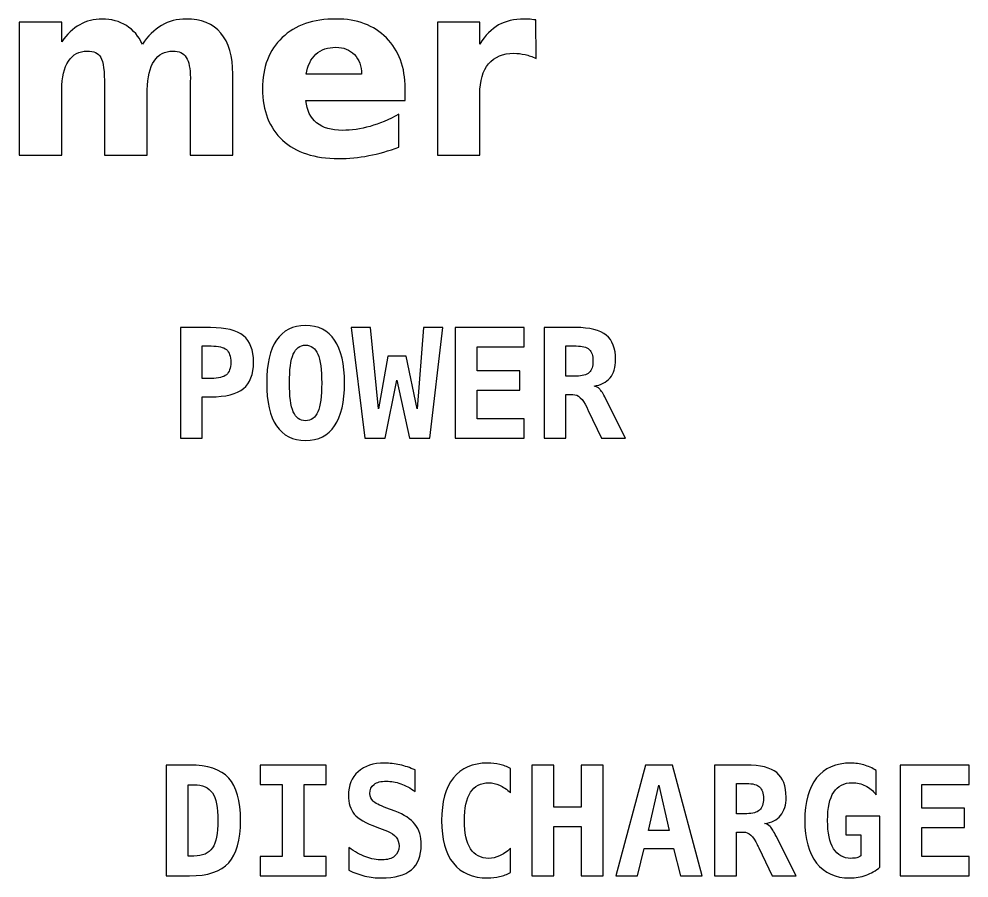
# Model space of a CAD drawing. Header units: centimetres. Extents: x -11.39 to -9.19, y -15.52 to -14.23.
# Drawn here: x -10.004 to -9.452, y -14.756 to -14.258 of the extents above; entities that cross this region are included whole.
import ezdxf

# ---------------------------------------------------------------- set-up
doc = ezdxf.new("R2010")
doc.units = ezdxf.units.CM
doc.header["$MEASUREMENT"] = 0
doc.layers.add('Layer 1', color=7, linetype='Continuous')

msp = doc.modelspace()

# ---------------------------------------------------------------- linework, layer by layer
at = {"layer": 'Layer 1', "color": 250}
for points, knots in [([(-9.93233, -14.27237), (-9.9292, -14.2676), (-9.92551, -14.26395), (-9.9212, -14.26146), (-9.9212, -14.26146), (-9.9169, -14.25894), (-9.9122, -14.2577), (-9.90705, -14.2577), (-9.90705, -14.2577), (-9.89818, -14.2577), (-9.89143, -14.26043), (-9.8868, -14.26591), (-9.8868, -14.26591), (-9.88216, -14.27136), (-9.87983, -14.27931), (-9.87983, -14.28973), (-9.87983, -14.28973), (-9.87983, -14.28973), (-9.87983, -14.33672), (-9.87983, -14.33672), (-9.87983, -14.33672), (-9.87983, -14.33672), (-9.90465, -14.33672), (-9.90465, -14.33672), (-9.90465, -14.33672), (-9.90465, -14.33672), (-9.90465, -14.29648), (-9.90465, -14.29648), (-9.90465, -14.29648), (-9.9046, -14.29589), (-9.90458, -14.29528), (-9.90455, -14.29462), (-9.90455, -14.29462), (-9.90453, -14.29399), (-9.90451, -14.29307), (-9.90451, -14.29187), (-9.90451, -14.29187), (-9.90451, -14.28641), (-9.9053, -14.28244), (-9.90693, -14.27999), (-9.90693, -14.27999), (-9.90853, -14.27752), (-9.91111, -14.2763), (-9.91469, -14.2763), (-9.91469, -14.2763), (-9.91939, -14.2763), (-9.92299, -14.27823), (-9.92555, -14.28209), (-9.92555, -14.28209), (-9.92809, -14.28594), (-9.92941, -14.29152), (-9.92951, -14.29883), (-9.92951, -14.29883), (-9.92951, -14.29883), (-9.92951, -14.33672), (-9.92951, -14.33672), (-9.92951, -14.33672), (-9.92951, -14.33672), (-9.95432, -14.33672), (-9.95432, -14.33672), (-9.95432, -14.33672), (-9.95432, -14.33672), (-9.95432, -14.29648), (-9.95432, -14.29648), (-9.95432, -14.29648), (-9.95432, -14.28794), (-9.95505, -14.28244), (-9.95653, -14.27999), (-9.95653, -14.27999), (-9.95799, -14.27752), (-9.9606, -14.2763), (-9.96436, -14.2763), (-9.96436, -14.2763), (-9.96911, -14.2763), (-9.97276, -14.27825), (-9.97532, -14.28213), (-9.97532, -14.28213), (-9.97788, -14.28601), (-9.97918, -14.29154), (-9.97918, -14.29876), (-9.97918, -14.29876), (-9.97918, -14.29876), (-9.97918, -14.33672), (-9.97918, -14.33672), (-9.97918, -14.33672), (-9.97918, -14.33672), (-10.00399, -14.33672), (-10.00399, -14.33672), (-10.00399, -14.33672), (-10.00399, -14.33672), (-10.00399, -14.25956), (-10.00399, -14.25956), (-10.00399, -14.25956), (-10.00399, -14.25956), (-9.97918, -14.25956), (-9.97918, -14.25956), (-9.97918, -14.25956), (-9.97918, -14.25956), (-9.97918, -14.27087), (-9.97918, -14.27087), (-9.97918, -14.27087), (-9.97614, -14.26649), (-9.97266, -14.26323), (-9.96873, -14.26101), (-9.96873, -14.26101), (-9.96481, -14.2588), (-9.96048, -14.2577), (-9.95575, -14.2577), (-9.95575, -14.2577), (-9.95044, -14.2577), (-9.94571, -14.25899), (-9.94164, -14.26156), (-9.94164, -14.26156), (-9.93755, -14.26414), (-9.93444, -14.26774), (-9.93233, -14.27237)], [0, 0, 0, 0, 0.034483, 0.034483, 0.034483, 0.034483, 0.068966, 0.068966, 0.068966, 0.068966, 0.103448, 0.103448, 0.103448, 0.103448, 0.137931, 0.137931, 0.137931, 0.137931, 0.172414, 0.172414, 0.172414, 0.172414, 0.206897, 0.206897, 0.206897, 0.206897, 0.241379, 0.241379, 0.241379, 0.241379, 0.275862, 0.275862, 0.275862, 0.275862, 0.310345, 0.310345, 0.310345, 0.310345, 0.344828, 0.344828, 0.344828, 0.344828, 0.37931, 0.37931, 0.37931, 0.37931, 0.413793, 0.413793, 0.413793, 0.413793, 0.448276, 0.448276, 0.448276, 0.448276, 0.482759, 0.482759, 0.482759, 0.482759, 0.517241, 0.517241, 0.517241, 0.517241, 0.551724, 0.551724, 0.551724, 0.551724, 0.586207, 0.586207, 0.586207, 0.586207, 0.62069, 0.62069, 0.62069, 0.62069, 0.655172, 0.655172, 0.655172, 0.655172, 0.689655, 0.689655, 0.689655, 0.689655, 0.724138, 0.724138, 0.724138, 0.724138, 0.758621, 0.758621, 0.758621, 0.758621, 0.793103, 0.793103, 0.793103, 0.793103, 0.827586, 0.827586, 0.827586, 0.827586, 0.862069, 0.862069, 0.862069, 0.862069, 0.896552, 0.896552, 0.896552, 0.896552, 0.931034, 0.931034, 0.931034, 0.931034, 0.965517, 0.965517, 0.965517, 0.965517, 1, 1, 1, 1]), ([(-9.77978, -14.29794), (-9.77978, -14.29794), (-9.77978, -14.30497), (-9.77978, -14.30497), (-9.77978, -14.30497), (-9.77978, -14.30497), (-9.83745, -14.30497), (-9.83745, -14.30497), (-9.83745, -14.30497), (-9.83686, -14.31076), (-9.83477, -14.31508), (-9.83117, -14.31798), (-9.83117, -14.31798), (-9.8276, -14.32087), (-9.82259, -14.32233), (-9.81617, -14.32233), (-9.81617, -14.32233), (-9.81097, -14.32233), (-9.80565, -14.32155), (-9.8002, -14.32002), (-9.8002, -14.32002), (-9.79477, -14.31847), (-9.78917, -14.31614), (-9.78343, -14.31301), (-9.78343, -14.31301), (-9.78343, -14.31301), (-9.78343, -14.33204), (-9.78343, -14.33204), (-9.78343, -14.33204), (-9.78926, -14.33425), (-9.79509, -14.3359), (-9.80093, -14.33703), (-9.80093, -14.33703), (-9.80676, -14.33815), (-9.81259, -14.33872), (-9.81842, -14.33872), (-9.81842, -14.33872), (-9.83239, -14.33872), (-9.84324, -14.33517), (-9.85097, -14.32807), (-9.85097, -14.32807), (-9.85871, -14.32099), (-9.86259, -14.31101), (-9.86259, -14.2982), (-9.86259, -14.2982), (-9.86259, -14.28561), (-9.85878, -14.27574), (-9.85119, -14.26852), (-9.85119, -14.26852), (-9.84359, -14.2613), (-9.83312, -14.2577), (-9.81981, -14.2577), (-9.81981, -14.2577), (-9.80768, -14.2577), (-9.79799, -14.26134), (-9.7907, -14.26866), (-9.7907, -14.26866), (-9.78343, -14.27597), (-9.77978, -14.28573), (-9.77978, -14.29794)], [0, 0, 0, 0, 0.066667, 0.066667, 0.066667, 0.066667, 0.133333, 0.133333, 0.133333, 0.133333, 0.2, 0.2, 0.2, 0.2, 0.266667, 0.266667, 0.266667, 0.266667, 0.333333, 0.333333, 0.333333, 0.333333, 0.4, 0.4, 0.4, 0.4, 0.466667, 0.466667, 0.466667, 0.466667, 0.533333, 0.533333, 0.533333, 0.533333, 0.6, 0.6, 0.6, 0.6, 0.666667, 0.666667, 0.666667, 0.666667, 0.733333, 0.733333, 0.733333, 0.733333, 0.8, 0.8, 0.8, 0.8, 0.866667, 0.866667, 0.866667, 0.866667, 0.933333, 0.933333, 0.933333, 0.933333, 1, 1, 1, 1]), ([(-9.70377, -14.28058), (-9.70593, -14.27957), (-9.70807, -14.27882), (-9.71021, -14.27835), (-9.71021, -14.27835), (-9.71235, -14.27785), (-9.71449, -14.27762), (-9.71666, -14.27762), (-9.71666, -14.27762), (-9.72301, -14.27762), (-9.72788, -14.27964), (-9.73131, -14.28371), (-9.73131, -14.28371), (-9.73472, -14.28778), (-9.73644, -14.29361), (-9.73644, -14.30118), (-9.73644, -14.30118), (-9.73644, -14.30118), (-9.73644, -14.33672), (-9.73644, -14.33672), (-9.73644, -14.33672), (-9.73644, -14.33672), (-9.76111, -14.33672), (-9.76111, -14.33672), (-9.76111, -14.33672), (-9.76111, -14.33672), (-9.76111, -14.25956), (-9.76111, -14.25956), (-9.76111, -14.25956), (-9.76111, -14.25956), (-9.73644, -14.25956), (-9.73644, -14.25956), (-9.73644, -14.25956), (-9.73644, -14.25956), (-9.73644, -14.27223), (-9.73644, -14.27223), (-9.73644, -14.27223), (-9.73326, -14.26718), (-9.72962, -14.26351), (-9.72552, -14.26118), (-9.72552, -14.26118), (-9.72141, -14.25885), (-9.71647, -14.2577), (-9.71073, -14.2577), (-9.71073, -14.2577), (-9.70991, -14.2577), (-9.70901, -14.25772), (-9.70805, -14.25779), (-9.70805, -14.25779), (-9.70709, -14.25786), (-9.70567, -14.25803), (-9.70384, -14.25824), (-9.70384, -14.25824), (-9.70384, -14.25824), (-9.70377, -14.28058), (-9.70377, -14.28058)], [0, 0, 0, 0, 0.071429, 0.071429, 0.071429, 0.071429, 0.142857, 0.142857, 0.142857, 0.142857, 0.214286, 0.214286, 0.214286, 0.214286, 0.285714, 0.285714, 0.285714, 0.285714, 0.357143, 0.357143, 0.357143, 0.357143, 0.428571, 0.428571, 0.428571, 0.428571, 0.5, 0.5, 0.5, 0.5, 0.571429, 0.571429, 0.571429, 0.571429, 0.642857, 0.642857, 0.642857, 0.642857, 0.714286, 0.714286, 0.714286, 0.714286, 0.785714, 0.785714, 0.785714, 0.785714, 0.857143, 0.857143, 0.857143, 0.857143, 0.928571, 0.928571, 0.928571, 0.928571, 1, 1, 1, 1]), ([(-9.80514, -14.28975), (-9.80514, -14.28505), (-9.8065, -14.28129), (-9.80923, -14.27839), (-9.80923, -14.27839), (-9.81198, -14.27553), (-9.81553, -14.27409), (-9.81995, -14.27409), (-9.81995, -14.27409), (-9.82473, -14.27409), (-9.82861, -14.27543), (-9.8316, -14.27814), (-9.8316, -14.27814), (-9.83458, -14.28082), (-9.83644, -14.2847), (-9.83717, -14.28975), (-9.83717, -14.28975), (-9.83717, -14.28975), (-9.80514, -14.28975), (-9.80514, -14.28975)], [0, 0, 0, 0, 0.2, 0.2, 0.2, 0.2, 0.4, 0.4, 0.4, 0.4, 0.6, 0.6, 0.6, 0.6, 0.8, 0.8, 0.8, 0.8, 1, 1, 1, 1]), ([(-9.91026, -14.43681), (-9.91026, -14.43681), (-9.89281, -14.43681), (-9.89281, -14.43681), (-9.89281, -14.43681), (-9.88395, -14.43681), (-9.87757, -14.43838), (-9.87367, -14.44154), (-9.87367, -14.44154), (-9.86978, -14.4447), (-9.86784, -14.44983), (-9.86784, -14.45692), (-9.86784, -14.45692), (-9.86784, -14.464), (-9.86978, -14.46913), (-9.87367, -14.47229), (-9.87367, -14.47229), (-9.87757, -14.47545), (-9.88395, -14.47702), (-9.89281, -14.47702), (-9.89281, -14.47702), (-9.89281, -14.47702), (-9.89756, -14.47702), (-9.89756, -14.47702), (-9.89756, -14.47702), (-9.89756, -14.47702), (-9.89756, -14.5011), (-9.89756, -14.5011), (-9.89756, -14.5011), (-9.89756, -14.5011), (-9.91026, -14.5011), (-9.91026, -14.5011), (-9.91026, -14.5011), (-9.91026, -14.5011), (-9.91026, -14.43681), (-9.91026, -14.43681)], [0, 0, 0, 0, 0.111111, 0.111111, 0.111111, 0.111111, 0.222222, 0.222222, 0.222222, 0.222222, 0.333333, 0.333333, 0.333333, 0.333333, 0.444444, 0.444444, 0.444444, 0.444444, 0.555556, 0.555556, 0.555556, 0.555556, 0.666667, 0.666667, 0.666667, 0.666667, 0.777778, 0.777778, 0.777778, 0.777778, 0.888889, 0.888889, 0.888889, 0.888889, 1, 1, 1, 1]), ([(-9.86018, -14.46901), (-9.86018, -14.45802), (-9.85829, -14.44971), (-9.85448, -14.44409), (-9.85448, -14.44409), (-9.85067, -14.43846), (-9.84506, -14.43565), (-9.83762, -14.43565), (-9.83762, -14.43565), (-9.83015, -14.43565), (-9.82452, -14.43846), (-9.82072, -14.44409), (-9.82072, -14.44409), (-9.81691, -14.44971), (-9.81501, -14.45802), (-9.81501, -14.46901), (-9.81501, -14.46901), (-9.81501, -14.47999), (-9.81691, -14.48828), (-9.82072, -14.49391), (-9.82072, -14.49391), (-9.82452, -14.49954), (-9.83015, -14.50235), (-9.83762, -14.50235), (-9.83762, -14.50235), (-9.84506, -14.50235), (-9.85067, -14.49954), (-9.85448, -14.49391), (-9.85448, -14.49391), (-9.85829, -14.48828), (-9.86018, -14.47999), (-9.86018, -14.46901)], [0, 0, 0, 0, 0.125, 0.125, 0.125, 0.125, 0.25, 0.25, 0.25, 0.25, 0.375, 0.375, 0.375, 0.375, 0.5, 0.5, 0.5, 0.5, 0.625, 0.625, 0.625, 0.625, 0.75, 0.75, 0.75, 0.75, 0.875, 0.875, 0.875, 0.875, 1, 1, 1, 1]), ([(-9.81106, -14.43681), (-9.81106, -14.43681), (-9.79995, -14.43681), (-9.79995, -14.43681), (-9.79995, -14.43681), (-9.79995, -14.43681), (-9.79535, -14.48401), (-9.79535, -14.48401), (-9.79535, -14.48401), (-9.79535, -14.48401), (-9.78979, -14.45348), (-9.78979, -14.45348), (-9.78979, -14.45348), (-9.78979, -14.45348), (-9.77924, -14.45348), (-9.77924, -14.45348), (-9.77924, -14.45348), (-9.77924, -14.45348), (-9.77279, -14.48401), (-9.77279, -14.48401), (-9.77279, -14.48401), (-9.77279, -14.48401), (-9.76917, -14.43681), (-9.76917, -14.43681), (-9.76917, -14.43681), (-9.76917, -14.43681), (-9.75797, -14.43681), (-9.75797, -14.43681), (-9.75797, -14.43681), (-9.75797, -14.43681), (-9.76538, -14.5011), (-9.76538, -14.5011), (-9.76538, -14.5011), (-9.76538, -14.5011), (-9.77721, -14.5011), (-9.77721, -14.5011), (-9.77721, -14.5011), (-9.77721, -14.5011), (-9.78453, -14.46734), (-9.78453, -14.46734), (-9.78453, -14.46734), (-9.78453, -14.46734), (-9.79138, -14.5011), (-9.79138, -14.5011), (-9.79138, -14.5011), (-9.79138, -14.5011), (-9.80314, -14.5011), (-9.80314, -14.5011), (-9.80314, -14.5011), (-9.80314, -14.5011), (-9.81106, -14.43681), (-9.81106, -14.43681)], [0, 0, 0, 0, 0.076923, 0.076923, 0.076923, 0.076923, 0.153846, 0.153846, 0.153846, 0.153846, 0.230769, 0.230769, 0.230769, 0.230769, 0.307692, 0.307692, 0.307692, 0.307692, 0.384615, 0.384615, 0.384615, 0.384615, 0.461538, 0.461538, 0.461538, 0.461538, 0.538462, 0.538462, 0.538462, 0.538462, 0.615385, 0.615385, 0.615385, 0.615385, 0.692308, 0.692308, 0.692308, 0.692308, 0.769231, 0.769231, 0.769231, 0.769231, 0.846154, 0.846154, 0.846154, 0.846154, 0.923077, 0.923077, 0.923077, 0.923077, 1, 1, 1, 1]), ([(-9.71069, -14.5011), (-9.71069, -14.5011), (-9.75074, -14.5011), (-9.75074, -14.5011), (-9.75074, -14.5011), (-9.75074, -14.5011), (-9.75074, -14.43681), (-9.75074, -14.43681), (-9.75074, -14.43681), (-9.75074, -14.43681), (-9.71069, -14.43681), (-9.71069, -14.43681), (-9.71069, -14.43681), (-9.71069, -14.43681), (-9.71069, -14.44801), (-9.71069, -14.44801), (-9.71069, -14.44801), (-9.71069, -14.44801), (-9.73804, -14.44801), (-9.73804, -14.44801), (-9.73804, -14.44801), (-9.73804, -14.44801), (-9.73804, -14.46187), (-9.73804, -14.46187), (-9.73804, -14.46187), (-9.73804, -14.46187), (-9.71327, -14.46187), (-9.71327, -14.46187), (-9.71327, -14.46187), (-9.71327, -14.46187), (-9.71327, -14.47307), (-9.71327, -14.47307), (-9.71327, -14.47307), (-9.71327, -14.47307), (-9.73804, -14.47307), (-9.73804, -14.47307), (-9.73804, -14.47307), (-9.73804, -14.47307), (-9.73804, -14.4899), (-9.73804, -14.4899), (-9.73804, -14.4899), (-9.73804, -14.4899), (-9.71069, -14.4899), (-9.71069, -14.4899), (-9.71069, -14.4899), (-9.71069, -14.4899), (-9.71069, -14.5011), (-9.71069, -14.5011)], [0, 0, 0, 0, 0.083333, 0.083333, 0.083333, 0.083333, 0.166667, 0.166667, 0.166667, 0.166667, 0.25, 0.25, 0.25, 0.25, 0.333333, 0.333333, 0.333333, 0.333333, 0.416667, 0.416667, 0.416667, 0.416667, 0.5, 0.5, 0.5, 0.5, 0.583333, 0.583333, 0.583333, 0.583333, 0.666667, 0.666667, 0.666667, 0.666667, 0.75, 0.75, 0.75, 0.75, 0.833333, 0.833333, 0.833333, 0.833333, 0.916667, 0.916667, 0.916667, 0.916667, 1, 1, 1, 1]), ([(-9.67013, -14.47075), (-9.66887, -14.471), (-9.66777, -14.4716), (-9.66684, -14.47254), (-9.66684, -14.47254), (-9.6659, -14.47347), (-9.66477, -14.47529), (-9.66342, -14.47798), (-9.66342, -14.47798), (-9.66342, -14.47798), (-9.65177, -14.5011), (-9.65177, -14.5011), (-9.65177, -14.5011), (-9.65177, -14.5011), (-9.66574, -14.5011), (-9.66574, -14.5011), (-9.66574, -14.5011), (-9.66574, -14.5011), (-9.67348, -14.48487), (-9.67348, -14.48487), (-9.67348, -14.48487), (-9.67372, -14.48442), (-9.67403, -14.48379), (-9.6744, -14.48298), (-9.6744, -14.48298), (-9.67666, -14.47813), (-9.67933, -14.4757), (-9.68241, -14.4757), (-9.68241, -14.4757), (-9.68241, -14.4757), (-9.68645, -14.4757), (-9.68645, -14.4757), (-9.68645, -14.4757), (-9.68645, -14.4757), (-9.68645, -14.5011), (-9.68645, -14.5011), (-9.68645, -14.5011), (-9.68645, -14.5011), (-9.69915, -14.5011), (-9.69915, -14.5011), (-9.69915, -14.5011), (-9.69915, -14.5011), (-9.69915, -14.43681), (-9.69915, -14.43681), (-9.69915, -14.43681), (-9.69915, -14.43681), (-9.6808, -14.43681), (-9.6808, -14.43681), (-9.6808, -14.43681), (-9.67254, -14.43681), (-9.66661, -14.43828), (-9.663, -14.4412), (-9.663, -14.4412), (-9.6594, -14.44413), (-9.6576, -14.44889), (-9.6576, -14.45551), (-9.6576, -14.45551), (-9.6576, -14.45992), (-9.65867, -14.46344), (-9.66083, -14.46606), (-9.66083, -14.46606), (-9.66298, -14.46866), (-9.66608, -14.47023), (-9.67013, -14.47075)], [0, 0, 0, 0, 0.0625, 0.0625, 0.0625, 0.0625, 0.125, 0.125, 0.125, 0.125, 0.1875, 0.1875, 0.1875, 0.1875, 0.25, 0.25, 0.25, 0.25, 0.3125, 0.3125, 0.3125, 0.3125, 0.375, 0.375, 0.375, 0.375, 0.4375, 0.4375, 0.4375, 0.4375, 0.5, 0.5, 0.5, 0.5, 0.5625, 0.5625, 0.5625, 0.5625, 0.625, 0.625, 0.625, 0.625, 0.6875, 0.6875, 0.6875, 0.6875, 0.75, 0.75, 0.75, 0.75, 0.8125, 0.8125, 0.8125, 0.8125, 0.875, 0.875, 0.875, 0.875, 0.9375, 0.9375, 0.9375, 0.9375, 1, 1, 1, 1]), ([(-9.89756, -14.4475), (-9.89756, -14.4475), (-9.89756, -14.46634), (-9.89756, -14.46634), (-9.89756, -14.46634), (-9.89756, -14.46634), (-9.89234, -14.46634), (-9.89234, -14.46634), (-9.89234, -14.46634), (-9.88818, -14.46634), (-9.88526, -14.46563), (-9.88358, -14.46424), (-9.88358, -14.46424), (-9.88189, -14.46283), (-9.88105, -14.46039), (-9.88105, -14.45692), (-9.88105, -14.45692), (-9.88105, -14.45345), (-9.88189, -14.45101), (-9.88358, -14.4496), (-9.88358, -14.4496), (-9.88526, -14.4482), (-9.88818, -14.4475), (-9.89234, -14.4475), (-9.89234, -14.4475), (-9.89234, -14.4475), (-9.89756, -14.4475), (-9.89756, -14.4475)], [0, 0, 0, 0, 0.142857, 0.142857, 0.142857, 0.142857, 0.285714, 0.285714, 0.285714, 0.285714, 0.428571, 0.428571, 0.428571, 0.428571, 0.571429, 0.571429, 0.571429, 0.571429, 0.714286, 0.714286, 0.714286, 0.714286, 0.857143, 0.857143, 0.857143, 0.857143, 1, 1, 1, 1]), ([(-9.83762, -14.44705), (-9.84087, -14.44705), (-9.84323, -14.44879), (-9.84473, -14.45224), (-9.84473, -14.45224), (-9.84622, -14.45571), (-9.84697, -14.4613), (-9.84697, -14.46901), (-9.84697, -14.46901), (-9.84697, -14.47672), (-9.84622, -14.48229), (-9.84473, -14.48575), (-9.84473, -14.48575), (-9.84323, -14.48921), (-9.84087, -14.49094), (-9.83762, -14.49094), (-9.83762, -14.49094), (-9.83434, -14.49094), (-9.83196, -14.48921), (-9.83046, -14.48575), (-9.83046, -14.48575), (-9.82898, -14.48229), (-9.82823, -14.47672), (-9.82823, -14.46901), (-9.82823, -14.46901), (-9.82823, -14.4613), (-9.82898, -14.45571), (-9.83046, -14.45224), (-9.83046, -14.45224), (-9.83196, -14.44879), (-9.83434, -14.44705), (-9.83762, -14.44705)], [0, 0, 0, 0, 0.125, 0.125, 0.125, 0.125, 0.25, 0.25, 0.25, 0.25, 0.375, 0.375, 0.375, 0.375, 0.5, 0.5, 0.5, 0.5, 0.625, 0.625, 0.625, 0.625, 0.75, 0.75, 0.75, 0.75, 0.875, 0.875, 0.875, 0.875, 1, 1, 1, 1]), ([(-9.68645, -14.4475), (-9.68645, -14.4475), (-9.68645, -14.46502), (-9.68645, -14.46502), (-9.68645, -14.46502), (-9.68645, -14.46502), (-9.68047, -14.46502), (-9.68047, -14.46502), (-9.68047, -14.46502), (-9.677, -14.46502), (-9.6745, -14.46434), (-9.673, -14.46297), (-9.673, -14.46297), (-9.67149, -14.46161), (-9.67074, -14.45936), (-9.67074, -14.45624), (-9.67074, -14.45624), (-9.67074, -14.45311), (-9.67149, -14.45086), (-9.67297, -14.44952), (-9.67297, -14.44952), (-9.67447, -14.44817), (-9.67697, -14.4475), (-9.68047, -14.4475), (-9.68047, -14.4475), (-9.68047, -14.4475), (-9.68645, -14.4475), (-9.68645, -14.4475)], [0, 0, 0, 0, 0.142857, 0.142857, 0.142857, 0.142857, 0.285714, 0.285714, 0.285714, 0.285714, 0.428571, 0.428571, 0.428571, 0.428571, 0.571429, 0.571429, 0.571429, 0.571429, 0.714286, 0.714286, 0.714286, 0.714286, 0.857143, 0.857143, 0.857143, 0.857143, 1, 1, 1, 1]), ([(-9.91854, -14.69081), (-9.91854, -14.69081), (-9.90493, -14.69081), (-9.90493, -14.69081), (-9.90493, -14.69081), (-9.89443, -14.69081), (-9.88686, -14.69331), (-9.88225, -14.69832), (-9.88225, -14.69832), (-9.87762, -14.70333), (-9.87531, -14.71152), (-9.87531, -14.7229), (-9.87531, -14.7229), (-9.87531, -14.73429), (-9.87762, -14.7425), (-9.88225, -14.74755), (-9.88225, -14.74755), (-9.88686, -14.75259), (-9.89443, -14.7551), (-9.90493, -14.7551), (-9.90493, -14.7551), (-9.90493, -14.7551), (-9.91854, -14.7551), (-9.91854, -14.7551), (-9.91854, -14.7551), (-9.91854, -14.7551), (-9.91854, -14.69081), (-9.91854, -14.69081)], [0, 0, 0, 0, 0.142857, 0.142857, 0.142857, 0.142857, 0.285714, 0.285714, 0.285714, 0.285714, 0.428571, 0.428571, 0.428571, 0.428571, 0.571429, 0.571429, 0.571429, 0.571429, 0.714286, 0.714286, 0.714286, 0.714286, 0.857143, 0.857143, 0.857143, 0.857143, 1, 1, 1, 1]), ([(-9.86393, -14.70201), (-9.86393, -14.70201), (-9.86393, -14.69081), (-9.86393, -14.69081), (-9.86393, -14.69081), (-9.86393, -14.69081), (-9.82566, -14.69081), (-9.82566, -14.69081), (-9.82566, -14.69081), (-9.82566, -14.69081), (-9.82566, -14.70201), (-9.82566, -14.70201), (-9.82566, -14.70201), (-9.82566, -14.70201), (-9.83845, -14.70201), (-9.83845, -14.70201), (-9.83845, -14.70201), (-9.83845, -14.70201), (-9.83845, -14.7439), (-9.83845, -14.7439), (-9.83845, -14.7439), (-9.83845, -14.7439), (-9.82566, -14.7439), (-9.82566, -14.7439), (-9.82566, -14.7439), (-9.82566, -14.7439), (-9.82566, -14.7551), (-9.82566, -14.7551), (-9.82566, -14.7551), (-9.82566, -14.7551), (-9.86393, -14.7551), (-9.86393, -14.7551), (-9.86393, -14.7551), (-9.86393, -14.7551), (-9.86393, -14.7439), (-9.86393, -14.7439), (-9.86393, -14.7439), (-9.86393, -14.7439), (-9.85114, -14.7439), (-9.85114, -14.7439), (-9.85114, -14.7439), (-9.85114, -14.7439), (-9.85114, -14.70201), (-9.85114, -14.70201), (-9.85114, -14.70201), (-9.85114, -14.70201), (-9.86393, -14.70201), (-9.86393, -14.70201)], [0, 0, 0, 0, 0.083333, 0.083333, 0.083333, 0.083333, 0.166667, 0.166667, 0.166667, 0.166667, 0.25, 0.25, 0.25, 0.25, 0.333333, 0.333333, 0.333333, 0.333333, 0.416667, 0.416667, 0.416667, 0.416667, 0.5, 0.5, 0.5, 0.5, 0.583333, 0.583333, 0.583333, 0.583333, 0.666667, 0.666667, 0.666667, 0.666667, 0.75, 0.75, 0.75, 0.75, 0.833333, 0.833333, 0.833333, 0.833333, 0.916667, 0.916667, 0.916667, 0.916667, 1, 1, 1, 1]), ([(-9.79629, -14.72689), (-9.80268, -14.72445), (-9.80702, -14.72188), (-9.8093, -14.71921), (-9.8093, -14.71921), (-9.81156, -14.71652), (-9.81269, -14.71292), (-9.81269, -14.70837), (-9.81269, -14.70837), (-9.81269, -14.70255), (-9.81083, -14.69797), (-9.80709, -14.69465), (-9.80709, -14.69465), (-9.80336, -14.69131), (-9.79825, -14.68965), (-9.79172, -14.68965), (-9.79172, -14.68965), (-9.78877, -14.68965), (-9.78581, -14.68999), (-9.78286, -14.69066), (-9.78286, -14.69066), (-9.77989, -14.69134), (-9.77696, -14.69232), (-9.77407, -14.69365), (-9.77407, -14.69365), (-9.77407, -14.69365), (-9.77407, -14.70605), (-9.77407, -14.70605), (-9.77407, -14.70605), (-9.7768, -14.70413), (-9.77956, -14.70267), (-9.78237, -14.70166), (-9.78237, -14.70166), (-9.78519, -14.70066), (-9.78797, -14.70016), (-9.79073, -14.70016), (-9.79073, -14.70016), (-9.79381, -14.70016), (-9.79616, -14.70077), (-9.79779, -14.70201), (-9.79779, -14.70201), (-9.79942, -14.70324), (-9.80024, -14.70501), (-9.80024, -14.7073), (-9.80024, -14.7073), (-9.80024, -14.70908), (-9.79964, -14.71055), (-9.79845, -14.71171), (-9.79845, -14.71171), (-9.79726, -14.71287), (-9.79478, -14.71417), (-9.79098, -14.71556), (-9.79098, -14.71556), (-9.79098, -14.71556), (-9.78552, -14.71763), (-9.78552, -14.71763), (-9.78552, -14.71763), (-9.78036, -14.71953), (-9.77655, -14.72204), (-9.77411, -14.72517), (-9.77411, -14.72517), (-9.77167, -14.7283), (-9.77045, -14.73224), (-9.77045, -14.73701), (-9.77045, -14.73701), (-9.77045, -14.7435), (-9.77236, -14.74834), (-9.7762, -14.75154), (-9.7762, -14.75154), (-9.78003, -14.75475), (-9.78583, -14.75635), (-9.79357, -14.75635), (-9.79357, -14.75635), (-9.79676, -14.75635), (-9.79995, -14.75597), (-9.80315, -14.7552), (-9.80315, -14.7552), (-9.80634, -14.75444), (-9.80945, -14.75332), (-9.81243, -14.75182), (-9.81243, -14.75182), (-9.81243, -14.75182), (-9.81243, -14.73868), (-9.81243, -14.73868), (-9.81243, -14.73868), (-9.80905, -14.74109), (-9.80576, -14.7429), (-9.8026, -14.74408), (-9.8026, -14.74408), (-9.79942, -14.74525), (-9.79629, -14.74584), (-9.79319, -14.74584), (-9.79319, -14.74584), (-9.79006, -14.74584), (-9.78763, -14.74513), (-9.78591, -14.74371), (-9.78591, -14.74371), (-9.78419, -14.74228), (-9.78333, -14.7403), (-9.78333, -14.73774), (-9.78333, -14.73774), (-9.78333, -14.73582), (-9.7839, -14.73413), (-9.78505, -14.73269), (-9.78505, -14.73269), (-9.78619, -14.73123), (-9.78785, -14.73008), (-9.79004, -14.72926), (-9.79004, -14.72926), (-9.79004, -14.72926), (-9.79629, -14.72689), (-9.79629, -14.72689)], [0, 0, 0, 0, 0.035714, 0.035714, 0.035714, 0.035714, 0.071429, 0.071429, 0.071429, 0.071429, 0.107143, 0.107143, 0.107143, 0.107143, 0.142857, 0.142857, 0.142857, 0.142857, 0.178571, 0.178571, 0.178571, 0.178571, 0.214286, 0.214286, 0.214286, 0.214286, 0.25, 0.25, 0.25, 0.25, 0.285714, 0.285714, 0.285714, 0.285714, 0.321429, 0.321429, 0.321429, 0.321429, 0.357143, 0.357143, 0.357143, 0.357143, 0.392857, 0.392857, 0.392857, 0.392857, 0.428571, 0.428571, 0.428571, 0.428571, 0.464286, 0.464286, 0.464286, 0.464286, 0.5, 0.5, 0.5, 0.5, 0.535714, 0.535714, 0.535714, 0.535714, 0.571429, 0.571429, 0.571429, 0.571429, 0.607143, 0.607143, 0.607143, 0.607143, 0.642857, 0.642857, 0.642857, 0.642857, 0.678571, 0.678571, 0.678571, 0.678571, 0.714286, 0.714286, 0.714286, 0.714286, 0.75, 0.75, 0.75, 0.75, 0.785714, 0.785714, 0.785714, 0.785714, 0.821429, 0.821429, 0.821429, 0.821429, 0.857143, 0.857143, 0.857143, 0.857143, 0.892857, 0.892857, 0.892857, 0.892857, 0.928571, 0.928571, 0.928571, 0.928571, 0.964286, 0.964286, 0.964286, 0.964286, 1, 1, 1, 1]), ([(-9.71861, -14.75325), (-9.72062, -14.75428), (-9.72273, -14.75506), (-9.72495, -14.75557), (-9.72495, -14.75557), (-9.72715, -14.75608), (-9.72947, -14.75635), (-9.73191, -14.75635), (-9.73191, -14.75635), (-9.74058, -14.75635), (-9.74721, -14.7535), (-9.75177, -14.74778), (-9.75177, -14.74778), (-9.75634, -14.74206), (-9.75862, -14.73382), (-9.75862, -14.72301), (-9.75862, -14.72301), (-9.75862, -14.7122), (-9.75634, -14.70394), (-9.75177, -14.69822), (-9.75177, -14.69822), (-9.74721, -14.6925), (-9.74058, -14.68965), (-9.73191, -14.68965), (-9.73191, -14.68965), (-9.72947, -14.68965), (-9.72714, -14.68991), (-9.7249, -14.69043), (-9.7249, -14.69043), (-9.72265, -14.69094), (-9.72057, -14.69172), (-9.71861, -14.69275), (-9.71861, -14.69275), (-9.71861, -14.69275), (-9.71861, -14.70687), (-9.71861, -14.70687), (-9.71861, -14.70687), (-9.72079, -14.70486), (-9.72292, -14.70339), (-9.72496, -14.70245), (-9.72496, -14.70245), (-9.72702, -14.70152), (-9.72913, -14.70105), (-9.73132, -14.70105), (-9.73132, -14.70105), (-9.73597, -14.70105), (-9.73948, -14.70291), (-9.74185, -14.7066), (-9.74185, -14.7066), (-9.74421, -14.71028), (-9.74541, -14.71575), (-9.74541, -14.72301), (-9.74541, -14.72301), (-9.74541, -14.73026), (-9.74421, -14.73571), (-9.74185, -14.7394), (-9.74185, -14.7394), (-9.73948, -14.74309), (-9.73597, -14.74494), (-9.73132, -14.74494), (-9.73132, -14.74494), (-9.72913, -14.74494), (-9.72702, -14.74447), (-9.72496, -14.74355), (-9.72496, -14.74355), (-9.72292, -14.74261), (-9.72079, -14.74114), (-9.71861, -14.73912), (-9.71861, -14.73912), (-9.71861, -14.73912), (-9.71861, -14.75325), (-9.71861, -14.75325)], [0, 0, 0, 0, 0.055556, 0.055556, 0.055556, 0.055556, 0.111111, 0.111111, 0.111111, 0.111111, 0.166667, 0.166667, 0.166667, 0.166667, 0.222222, 0.222222, 0.222222, 0.222222, 0.277778, 0.277778, 0.277778, 0.277778, 0.333333, 0.333333, 0.333333, 0.333333, 0.388889, 0.388889, 0.388889, 0.388889, 0.444444, 0.444444, 0.444444, 0.444444, 0.5, 0.5, 0.5, 0.5, 0.555556, 0.555556, 0.555556, 0.555556, 0.611111, 0.611111, 0.611111, 0.611111, 0.666667, 0.666667, 0.666667, 0.666667, 0.722222, 0.722222, 0.722222, 0.722222, 0.777778, 0.777778, 0.777778, 0.777778, 0.833333, 0.833333, 0.833333, 0.833333, 0.888889, 0.888889, 0.888889, 0.888889, 0.944444, 0.944444, 0.944444, 0.944444, 1, 1, 1, 1]), ([(-9.70618, -14.69081), (-9.70618, -14.69081), (-9.69348, -14.69081), (-9.69348, -14.69081), (-9.69348, -14.69081), (-9.69348, -14.69081), (-9.69348, -14.71531), (-9.69348, -14.71531), (-9.69348, -14.71531), (-9.69348, -14.71531), (-9.67757, -14.71531), (-9.67757, -14.71531), (-9.67757, -14.71531), (-9.67757, -14.71531), (-9.67757, -14.69081), (-9.67757, -14.69081), (-9.67757, -14.69081), (-9.67757, -14.69081), (-9.66487, -14.69081), (-9.66487, -14.69081), (-9.66487, -14.69081), (-9.66487, -14.69081), (-9.66487, -14.7551), (-9.66487, -14.7551), (-9.66487, -14.7551), (-9.66487, -14.7551), (-9.67757, -14.7551), (-9.67757, -14.7551), (-9.67757, -14.7551), (-9.67757, -14.7551), (-9.67757, -14.72651), (-9.67757, -14.72651), (-9.67757, -14.72651), (-9.67757, -14.72651), (-9.69348, -14.72651), (-9.69348, -14.72651), (-9.69348, -14.72651), (-9.69348, -14.72651), (-9.69348, -14.7551), (-9.69348, -14.7551), (-9.69348, -14.7551), (-9.69348, -14.7551), (-9.70618, -14.7551), (-9.70618, -14.7551), (-9.70618, -14.7551), (-9.70618, -14.7551), (-9.70618, -14.69081), (-9.70618, -14.69081)], [0, 0, 0, 0, 0.083333, 0.083333, 0.083333, 0.083333, 0.166667, 0.166667, 0.166667, 0.166667, 0.25, 0.25, 0.25, 0.25, 0.333333, 0.333333, 0.333333, 0.333333, 0.416667, 0.416667, 0.416667, 0.416667, 0.5, 0.5, 0.5, 0.5, 0.583333, 0.583333, 0.583333, 0.583333, 0.666667, 0.666667, 0.666667, 0.666667, 0.75, 0.75, 0.75, 0.75, 0.833333, 0.833333, 0.833333, 0.833333, 0.916667, 0.916667, 0.916667, 0.916667, 1, 1, 1, 1]), ([(-9.6402, -14.69081), (-9.6402, -14.69081), (-9.62466, -14.69081), (-9.62466, -14.69081), (-9.62466, -14.69081), (-9.62466, -14.69081), (-9.6073, -14.7551), (-9.6073, -14.7551), (-9.6073, -14.7551), (-9.6073, -14.7551), (-9.62, -14.7551), (-9.62, -14.7551), (-9.62, -14.7551), (-9.62, -14.7551), (-9.62397, -14.73921), (-9.62397, -14.73921), (-9.62397, -14.73921), (-9.62397, -14.73921), (-9.64097, -14.73921), (-9.64097, -14.73921), (-9.64097, -14.73921), (-9.64097, -14.73921), (-9.64485, -14.7551), (-9.64485, -14.7551), (-9.64485, -14.7551), (-9.64485, -14.7551), (-9.65755, -14.7551), (-9.65755, -14.7551), (-9.65755, -14.7551), (-9.65755, -14.7551), (-9.6402, -14.69081), (-9.6402, -14.69081)], [0, 0, 0, 0, 0.125, 0.125, 0.125, 0.125, 0.25, 0.25, 0.25, 0.25, 0.375, 0.375, 0.375, 0.375, 0.5, 0.5, 0.5, 0.5, 0.625, 0.625, 0.625, 0.625, 0.75, 0.75, 0.75, 0.75, 0.875, 0.875, 0.875, 0.875, 1, 1, 1, 1]), ([(-9.57114, -14.72475), (-9.56988, -14.725), (-9.56878, -14.7256), (-9.56785, -14.72654), (-9.56785, -14.72654), (-9.56691, -14.72747), (-9.56578, -14.72929), (-9.56443, -14.73198), (-9.56443, -14.73198), (-9.56443, -14.73198), (-9.55278, -14.7551), (-9.55278, -14.7551), (-9.55278, -14.7551), (-9.55278, -14.7551), (-9.56675, -14.7551), (-9.56675, -14.7551), (-9.56675, -14.7551), (-9.56675, -14.7551), (-9.57449, -14.73887), (-9.57449, -14.73887), (-9.57449, -14.73887), (-9.57473, -14.73842), (-9.57504, -14.73779), (-9.57541, -14.73698), (-9.57541, -14.73698), (-9.57767, -14.73213), (-9.58034, -14.7297), (-9.58342, -14.7297), (-9.58342, -14.7297), (-9.58342, -14.7297), (-9.58746, -14.7297), (-9.58746, -14.7297), (-9.58746, -14.7297), (-9.58746, -14.7297), (-9.58746, -14.7551), (-9.58746, -14.7551), (-9.58746, -14.7551), (-9.58746, -14.7551), (-9.60016, -14.7551), (-9.60016, -14.7551), (-9.60016, -14.7551), (-9.60016, -14.7551), (-9.60016, -14.69081), (-9.60016, -14.69081), (-9.60016, -14.69081), (-9.60016, -14.69081), (-9.58181, -14.69081), (-9.58181, -14.69081), (-9.58181, -14.69081), (-9.57355, -14.69081), (-9.56762, -14.69228), (-9.56401, -14.6952), (-9.56401, -14.6952), (-9.56041, -14.69813), (-9.55861, -14.70289), (-9.55861, -14.70951), (-9.55861, -14.70951), (-9.55861, -14.71392), (-9.55968, -14.71744), (-9.56184, -14.72006), (-9.56184, -14.72006), (-9.56399, -14.72266), (-9.56709, -14.72423), (-9.57114, -14.72475)], [0, 0, 0, 0, 0.0625, 0.0625, 0.0625, 0.0625, 0.125, 0.125, 0.125, 0.125, 0.1875, 0.1875, 0.1875, 0.1875, 0.25, 0.25, 0.25, 0.25, 0.3125, 0.3125, 0.3125, 0.3125, 0.375, 0.375, 0.375, 0.375, 0.4375, 0.4375, 0.4375, 0.4375, 0.5, 0.5, 0.5, 0.5, 0.5625, 0.5625, 0.5625, 0.5625, 0.625, 0.625, 0.625, 0.625, 0.6875, 0.6875, 0.6875, 0.6875, 0.75, 0.75, 0.75, 0.75, 0.8125, 0.8125, 0.8125, 0.8125, 0.875, 0.875, 0.875, 0.875, 0.9375, 0.9375, 0.9375, 0.9375, 1, 1, 1, 1]), ([(-9.51525, -14.74347), (-9.51525, -14.74347), (-9.51525, -14.73122), (-9.51525, -14.73122), (-9.51525, -14.73122), (-9.51525, -14.73122), (-9.52395, -14.73122), (-9.52395, -14.73122), (-9.52395, -14.73122), (-9.52395, -14.73122), (-9.52395, -14.72053), (-9.52395, -14.72053), (-9.52395, -14.72053), (-9.52395, -14.72053), (-9.50413, -14.72053), (-9.50413, -14.72053), (-9.50413, -14.72053), (-9.50413, -14.72053), (-9.50413, -14.74998), (-9.50413, -14.74998), (-9.50413, -14.74998), (-9.50657, -14.75207), (-9.50926, -14.75366), (-9.5122, -14.75473), (-9.5122, -14.75473), (-9.51516, -14.75581), (-9.5183, -14.75635), (-9.52165, -14.75635), (-9.52165, -14.75635), (-9.52999, -14.75635), (-9.53641, -14.75345), (-9.54095, -14.74768), (-9.54095, -14.74768), (-9.54549, -14.74189), (-9.54776, -14.73367), (-9.54776, -14.72301), (-9.54776, -14.72301), (-9.54776, -14.7122), (-9.54547, -14.70394), (-9.54089, -14.69822), (-9.54089, -14.69822), (-9.53631, -14.6925), (-9.52969, -14.68965), (-9.52105, -14.68965), (-9.52105, -14.68965), (-9.51846, -14.68965), (-9.51594, -14.69002), (-9.51344, -14.69075), (-9.51344, -14.69075), (-9.51094, -14.69147), (-9.50859, -14.69253), (-9.50641, -14.69391), (-9.50641, -14.69391), (-9.50641, -14.69391), (-9.50641, -14.70799), (-9.50641, -14.70799), (-9.50641, -14.70799), (-9.50819, -14.7057), (-9.51023, -14.70396), (-9.51256, -14.7028), (-9.51256, -14.7028), (-9.51486, -14.70164), (-9.51739, -14.70105), (-9.52016, -14.70105), (-9.52016, -14.70105), (-9.52498, -14.70105), (-9.52859, -14.70288), (-9.53097, -14.70651), (-9.53097, -14.70651), (-9.53335, -14.71014), (-9.53454, -14.71563), (-9.53454, -14.72301), (-9.53454, -14.72301), (-9.53454, -14.73017), (-9.5334, -14.73561), (-9.53111, -14.73934), (-9.53111, -14.73934), (-9.5288, -14.74308), (-9.52546, -14.74494), (-9.52107, -14.74494), (-9.52107, -14.74494), (-9.51974, -14.74494), (-9.5186, -14.74483), (-9.51761, -14.74458), (-9.51761, -14.74458), (-9.51664, -14.74434), (-9.51585, -14.74397), (-9.51525, -14.74347)], [0, 0, 0, 0, 0.045455, 0.045455, 0.045455, 0.045455, 0.090909, 0.090909, 0.090909, 0.090909, 0.136364, 0.136364, 0.136364, 0.136364, 0.181818, 0.181818, 0.181818, 0.181818, 0.227273, 0.227273, 0.227273, 0.227273, 0.272727, 0.272727, 0.272727, 0.272727, 0.318182, 0.318182, 0.318182, 0.318182, 0.363636, 0.363636, 0.363636, 0.363636, 0.409091, 0.409091, 0.409091, 0.409091, 0.454545, 0.454545, 0.454545, 0.454545, 0.5, 0.5, 0.5, 0.5, 0.545455, 0.545455, 0.545455, 0.545455, 0.590909, 0.590909, 0.590909, 0.590909, 0.636364, 0.636364, 0.636364, 0.636364, 0.681818, 0.681818, 0.681818, 0.681818, 0.727273, 0.727273, 0.727273, 0.727273, 0.772727, 0.772727, 0.772727, 0.772727, 0.818182, 0.818182, 0.818182, 0.818182, 0.863636, 0.863636, 0.863636, 0.863636, 0.909091, 0.909091, 0.909091, 0.909091, 0.954545, 0.954545, 0.954545, 0.954545, 1, 1, 1, 1]), ([(-9.45243, -14.7551), (-9.45243, -14.7551), (-9.49248, -14.7551), (-9.49248, -14.7551), (-9.49248, -14.7551), (-9.49248, -14.7551), (-9.49248, -14.69081), (-9.49248, -14.69081), (-9.49248, -14.69081), (-9.49248, -14.69081), (-9.45243, -14.69081), (-9.45243, -14.69081), (-9.45243, -14.69081), (-9.45243, -14.69081), (-9.45243, -14.70201), (-9.45243, -14.70201), (-9.45243, -14.70201), (-9.45243, -14.70201), (-9.47978, -14.70201), (-9.47978, -14.70201), (-9.47978, -14.70201), (-9.47978, -14.70201), (-9.47978, -14.71587), (-9.47978, -14.71587), (-9.47978, -14.71587), (-9.47978, -14.71587), (-9.45501, -14.71587), (-9.45501, -14.71587), (-9.45501, -14.71587), (-9.45501, -14.71587), (-9.45501, -14.72707), (-9.45501, -14.72707), (-9.45501, -14.72707), (-9.45501, -14.72707), (-9.47978, -14.72707), (-9.47978, -14.72707), (-9.47978, -14.72707), (-9.47978, -14.72707), (-9.47978, -14.7439), (-9.47978, -14.7439), (-9.47978, -14.7439), (-9.47978, -14.7439), (-9.45243, -14.7439), (-9.45243, -14.7439), (-9.45243, -14.7439), (-9.45243, -14.7439), (-9.45243, -14.7551), (-9.45243, -14.7551)], [0, 0, 0, 0, 0.083333, 0.083333, 0.083333, 0.083333, 0.166667, 0.166667, 0.166667, 0.166667, 0.25, 0.25, 0.25, 0.25, 0.333333, 0.333333, 0.333333, 0.333333, 0.416667, 0.416667, 0.416667, 0.416667, 0.5, 0.5, 0.5, 0.5, 0.583333, 0.583333, 0.583333, 0.583333, 0.666667, 0.666667, 0.666667, 0.666667, 0.75, 0.75, 0.75, 0.75, 0.833333, 0.833333, 0.833333, 0.833333, 0.916667, 0.916667, 0.916667, 0.916667, 1, 1, 1, 1]), ([(-9.90584, -14.70226), (-9.90584, -14.70226), (-9.90584, -14.74365), (-9.90584, -14.74365), (-9.90584, -14.74365), (-9.90584, -14.74365), (-9.9024, -14.74365), (-9.9024, -14.74365), (-9.9024, -14.74365), (-9.8974, -14.74365), (-9.89383, -14.74208), (-9.89171, -14.73893), (-9.89171, -14.73893), (-9.88958, -14.73579), (-9.88852, -14.73044), (-9.88852, -14.7229), (-9.88852, -14.7229), (-9.88852, -14.7154), (-9.88958, -14.71008), (-9.89171, -14.70695), (-9.89171, -14.70695), (-9.89383, -14.70382), (-9.8974, -14.70226), (-9.9024, -14.70226), (-9.9024, -14.70226), (-9.9024, -14.70226), (-9.90584, -14.70226), (-9.90584, -14.70226)], [0, 0, 0, 0, 0.142857, 0.142857, 0.142857, 0.142857, 0.285714, 0.285714, 0.285714, 0.285714, 0.428571, 0.428571, 0.428571, 0.428571, 0.571429, 0.571429, 0.571429, 0.571429, 0.714286, 0.714286, 0.714286, 0.714286, 0.857143, 0.857143, 0.857143, 0.857143, 1, 1, 1, 1]), ([(-9.63245, -14.70244), (-9.63245, -14.70244), (-9.63843, -14.72875), (-9.63843, -14.72875), (-9.63843, -14.72875), (-9.63843, -14.72875), (-9.62642, -14.72875), (-9.62642, -14.72875), (-9.62642, -14.72875), (-9.62642, -14.72875), (-9.63245, -14.70244), (-9.63245, -14.70244)], [0, 0, 0, 0, 0.333333, 0.333333, 0.333333, 0.333333, 0.666667, 0.666667, 0.666667, 0.666667, 1, 1, 1, 1]), ([(-9.58746, -14.7015), (-9.58746, -14.7015), (-9.58746, -14.71902), (-9.58746, -14.71902), (-9.58746, -14.71902), (-9.58746, -14.71902), (-9.58148, -14.71902), (-9.58148, -14.71902), (-9.58148, -14.71902), (-9.57801, -14.71902), (-9.57551, -14.71834), (-9.57401, -14.71697), (-9.57401, -14.71697), (-9.5725, -14.71561), (-9.57175, -14.71336), (-9.57175, -14.71024), (-9.57175, -14.71024), (-9.57175, -14.70711), (-9.5725, -14.70486), (-9.57398, -14.70352), (-9.57398, -14.70352), (-9.57548, -14.70217), (-9.57798, -14.7015), (-9.58148, -14.7015), (-9.58148, -14.7015), (-9.58148, -14.7015), (-9.58746, -14.7015), (-9.58746, -14.7015)], [0, 0, 0, 0, 0.142857, 0.142857, 0.142857, 0.142857, 0.285714, 0.285714, 0.285714, 0.285714, 0.428571, 0.428571, 0.428571, 0.428571, 0.571429, 0.571429, 0.571429, 0.571429, 0.714286, 0.714286, 0.714286, 0.714286, 0.857143, 0.857143, 0.857143, 0.857143, 1, 1, 1, 1])]:
    msp.add_open_spline(points, degree=3, knots=knots, dxfattribs=at)

doc.saveas('drawing.dxf')
